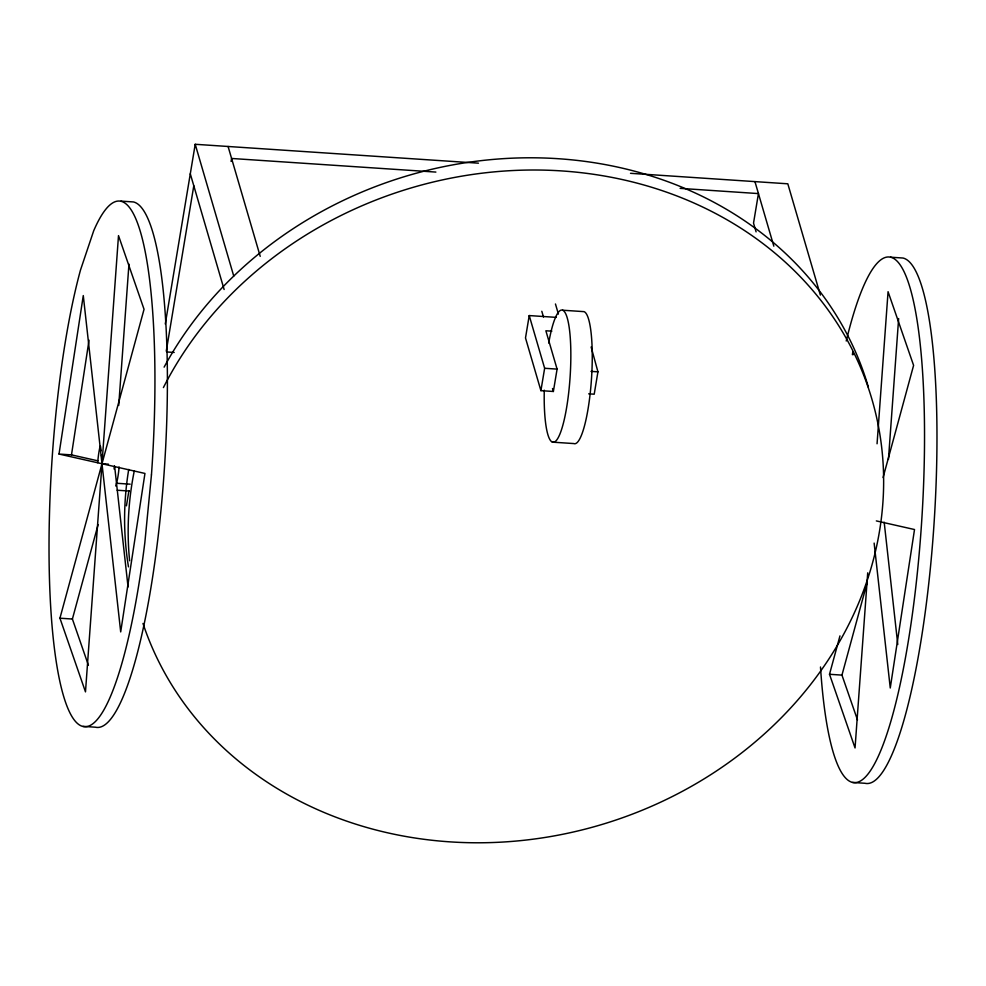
<?xml version="1.0" encoding="UTF-8"?>
<svg xmlns="http://www.w3.org/2000/svg" width="986" height="986" viewBox="0 0 986 986"><rect width="100%" height="100%" fill="white"/><g stroke="black" fill="none" stroke-linecap="round" stroke-linejoin="round"><path stroke-width="1.48" d="M114.117 469.053L114.339 466.07M118.727 405.431L128.956 264.1M867.717 572.829L855.047 747.955L829.509 674.288L839.961 635.896M877.059 443.786L888.066 291.696L913.603 365.375L883.062 477.569M888.448 459.414L898.64 318.552M59.024 454.053L83.28 295.578L120.699 631.915L144.954 473.44L59.024 454.053L71.485 454.879L97.922 460.844M71.485 454.879L89.036 340.17M852.385 354.677L852.853 351.657L853.186 354.714M126.418 505.83L128.944 490.646M165.278 324L195.216 144.289L478.456 163.171M166.252 351.152L193.798 185.787M231.094 161.421L231.587 158.463L435.886 172.082M556.375 317.381L529.223 315.569L525.501 337.939L540.907 390.641L553.368 391.479L557.09 369.109L545.874 330.778L551.852 331.173M540.907 390.641L544.642 368.283L529.223 315.569M591.132 346.973L597.935 371.833L594.213 394.203L588.679 393.833M59.936 618.197L144.042 309.296L118.505 235.617L85.486 691.876L59.936 618.197L72.397 619.035L88.42 665.254M72.397 619.035L98.119 524.552M857.487 719.903L841.958 675.114L867.027 583.034M630.522 173.314L787.814 183.803L820.364 295.073M680.106 188.363L758.444 193.589L753.526 223.107L756.089 231.87M120.995 201.119L133.443 201.945A263.422 50.113 -86.2 0 1 163.898 475.745A263.422 50.113 -86.2 0 1 95.432 727.2L82.984 726.374M890.568 257.198L903.016 258.036A263.422 50.113 -86.2 0 1 933.471 531.824A263.422 50.113 -86.2 0 1 865.005 783.278L852.557 782.453M562.661 310.22L584.082 311.65A66.272 12.608 -86.2 0 1 591.23 382.371A66.272 12.608 -86.2 0 1 573.79 443.564L552.37 442.147M544.642 368.283L557.09 369.109M591.021 371.377L597.935 371.833M166.856 351.965L174.177 352.458M103.986 463.876L108.46 464.184M116.521 483.263L130.189 484.175M117.161 490.227L129.314 491.04M829.509 674.288L841.958 675.114M876.332 520.904L914.515 529.531L890.259 687.994L874.138 543.089M754.943 181.609L773.825 246.18M555.451 303.984L558.409 314.09M541.807 311.268L543.496 317.048M552.505 388.533L553.368 391.479M228.086 146.483L260.218 256.348M195.216 144.289L233.744 276.068M190.298 173.807L224.13 289.514M884.183 522.186L897.778 644.499M114.598 466.008L128.057 586.99M100.572 446.535L101.053 450.849M101.533 455.15L102.014 459.464M163.405 387.584A381.372 332.257 -16.3 0 1 755.029 237.749A381.372 332.257 -16.3 0 1 708.416 776.167A381.372 332.257 -16.3 0 1 142.982 623.448M129.622 560.775A381.372 332.257 -16.3 0 1 134.256 471.012M128.476 566.851A381.372 332.257 -16.3 0 1 128.722 469.422M164.12 367.149A381.372 332.257 -16.3 0 1 542.374 157.957A381.372 332.257 -16.3 0 1 868.407 387.227M548.709 343.066A66.272 12.608 -86.2 0 1 569.551 330.211A66.272 12.608 -86.2 0 1 559.728 434.493A66.272 12.608 -86.2 0 1 544.272 390.185M846.235 341.008A263.422 50.113 -86.2 0 1 919.889 341.329A263.422 50.113 -86.2 0 1 889.52 725.807A263.422 50.113 -86.2 0 1 820.488 666.992M119.109 466.97A25.426 4.831 -86.2 0 1 115.682 485.962M97.713 462.705A25.426 4.831 -86.2 0 1 100.116 446.251M151.45 474.907L144.843 542.51A263.422 50.113 -86.2 0 1 60.799 685.603A263.422 50.113 -86.2 0 1 80.458 270.152L93.719 230.724A263.422 50.113 -86.2 0 1 151.45 474.907"/></g></svg>
